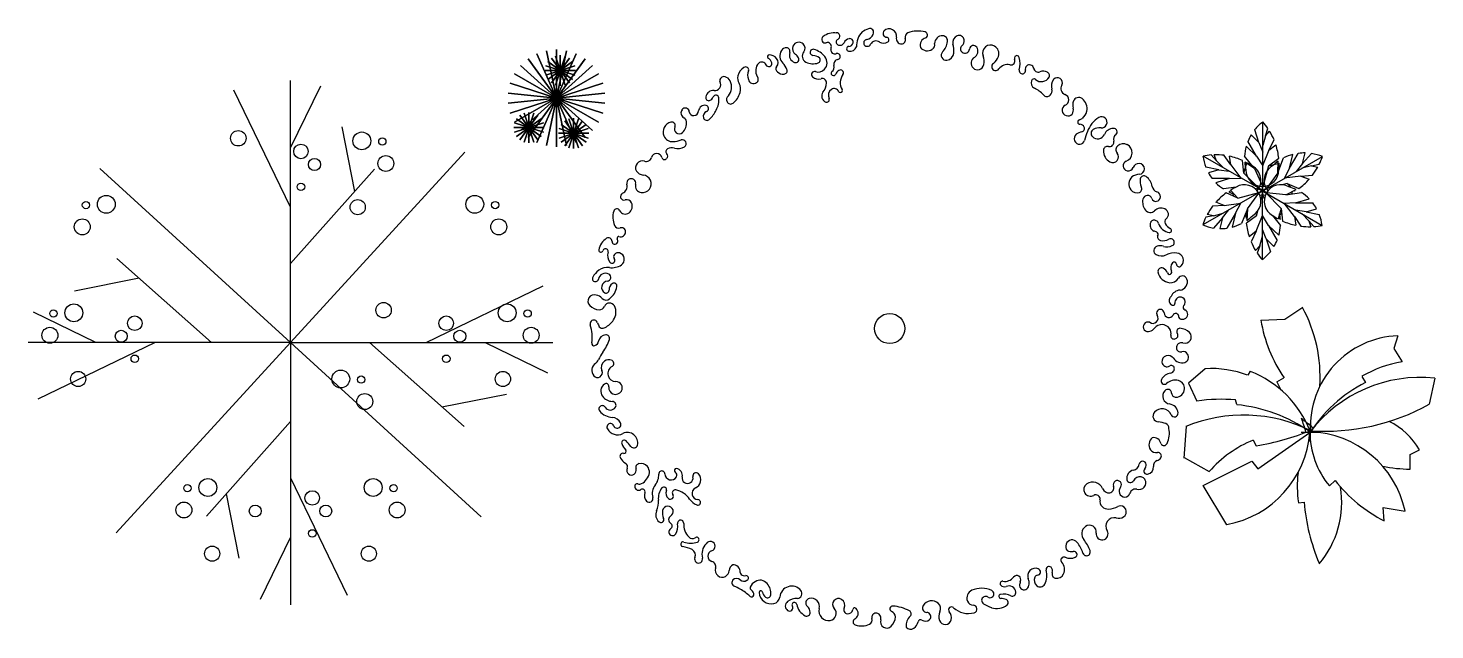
# Model space of a CAD drawing. Extents: x 142.1 to 153.3, y 87.6 to 92.4.
import ezdxf

# ---------------------------------------------------------------- set-up
doc = ezdxf.new("R2010")
doc.units = 0
doc.header["$LTSCALE"] = 0.5
doc.header["$MEASUREMENT"] = 0
doc.layers.get('0').update_dxf_attribs({"linetype": 'CONTINUOUS'})

# ---------------------------------------------------------------- blocks, each defined once
blk = doc.blocks.new('TREE-P9')
blk.add_circle((0, 0), 6)
for centre, radius, start, end in [((-22.11, 110.61), 7.2, 81.5223, 128.3732), ((-21.24, 116.45), 1.38, 295.9259, 92.8577), ((-5.75, 112.88), 7.44, 134.6485, 184.9252), ((-4.17, 107.92), 12.3, 110.6918, 123.5729), ((-7.96, 117.96), 1.57, 329.3358, 110.6918), ((-1.12, 117.61), 1.56, 137.4244, 269.7207), ((-0.29, 116.38), 3.02, 353.2393, 130.8072), ((7.95, 116.1), 1.86, 113.8321, 198.0171), ((11.26, 106.48), 12.03, 76.0426, 109.7328), ((13.77, 116.92), 1.29, 296.349, 72.4264), ((-36.06, 111.46), 2.68, 156.4606, 238.1269), ((-36.16, 111.5), 2.57, 47.5405, 156.4606), ((-36, 111.67), 2.34, 320.4105, 47.5405), ((-25.71, 115.17), 1.39, 128.3732, 288.1934), ((-24.79, 112.36), 1.57, 343.112, 108.1934), ((-20.11, 114.12), 1.21, 115.9259, 240.0938), ((-19.81, 114.63), 1.8, 240.0938, 335.1258), ((-15.56, 112.65), 2.89, 102.1516, 155.1258), ((-16.23, 111.43), 0.969, 94.8384, 263.0056), ((-15.94, 113.48), 3.04, 262.1419, 336.0205), ((-16.48, 114.34), 1.96, 274.8384, 343.9417), ((-15.89, 114.17), 1.34, 343.9417, 102.1516), ((-8.99, 113.79), 1.39, 96.7004, 214.8802), ((-8.94, 113.95), 1.52, 218.612, 331.9451), ((-9.84, 118.66), 3.57, 281.1558, 334.9951), ((-5.38, 112.05), 2.51, 56.5814, 151.9451), ((-2.41, 116.56), 2.9, 236.5814, 305.187), ((-1.33, 115.04), 1.03, 305.187, 78.4367), ((4.61, 115.4), 2, 161.6511, 273.9097), ((4.64, 115.02), 1.63, 273.9097, 18.0171), ((15.12, 112.82), 3.05, 104.7159, 195.9747), ((15.89, 113.02), 2.08, 301.1249, 16.6706), ((20.93, 113.57), 3.05, 87.5069, 179.0926), ((20.97, 114.55), 2.07, 353.4022, 87.5069), ((16.18, 115.1), 6.89, 315.0875, 353.4022), ((27.88, 114.03), 2.79, 111.7923, 194.1631), ((14.5, 110.65), 11.01, 355.317, 14.1631), ((27.61, 114.71), 2.06, 8.4555, 111.7923), ((29.81, 111.39), 1.65, 130.0525, 232.5996), ((27.08, 114.63), 2.59, 310.0525, 8.4555), ((33.34, 111.2), 1.56, 33.2682, 174.1293), ((32.27, 110.5), 2.84, 300.0617, 33.2682), ((40.13, 109.75), 3.18, 59.5934, 200.572), ((39.98, 109.49), 3.48, 342.0317, 59.5934), ((-47.97, 108.28), 0.72, 91.1861, 241.3684), ((-49.62, 105.26), 2.73, 12.1878, 61.3684), ((-47.91, 105.34), 3.66, 38.1983, 91.1861), ((-47.12, 105.96), 2.66, 321.6743, 38.1983), ((-39.55, 108.62), 4.19, 148.9538, 224.3981), ((-41.23, 109.64), 2.23, 85.4432, 148.9538), ((-41.17, 110.4), 1.47, 340.7521, 85.4432), ((-36.92, 108.91), 3.03, 160.7521, 252.2368), ((-37.45, 107.28), 1.32, 252.2368, 28.1095), ((-39.26, 106.32), 3.37, 28.1095, 58.1269), ((-32.17, 108.5), 2.64, 140.4105, 242.6341), ((-30.47, 110.02), 1.23, 73.5749, 266.0886), ((-30.9, 103.75), 5.06, 55.256, 86.0886), ((-32.6, 102.79), 8.77, 39.1406, 73.5749), ((-28.88, 107), 1.25, 289.5708, 46.1378), ((-28.78, 105.9), 3.84, 316.9401, 39.1406), ((-21.91, 110.91), 1.51, 167.3085, 291.1462), ((-26.99, 112.06), 3.7, 347.3085, 357.5924), ((-20.33, 105.26), 1.94, 100.8585, 195.1213), ((-20.92, 108.37), 1.22, 280.8585, 111.1462), ((14.98, 114.2), 3.56, 218.5145, 303.8013), ((22.48, 108.83), 1.99, 135.0875, 279.0885), ((22.29, 110.01), 3.2, 279.0885, 355.317), ((29.94, 111.55), 1.86, 232.5996, 354.1293), ((35.04, 105.72), 2.68, 120.0617, 225.5099), ((31.09, 106.35), 6.47, 349.1983, 20.572), ((37.99, 110.13), 5.57, 305.972, 342.0317), ((48.2, 106.65), 1.66, 256.4126, 24.4148), ((50.61, 107.75), 0.982, 14.0007, 204.4148), ((41.67, 105.52), 10.2, 345.9993, 14.0007), ((-55.21, 99.51), 5.35, 122.1669, 167.1707), ((-57.39, 102.98), 1.25, 348.5103, 122.1669), ((-52.66, 100.92), 3.94, 152.7621, 205.2594), ((-49.92, 102.39), 3.44, 166.9993, 215.3999), ((-50.05, 103.28), 3.22, 131.0216, 182.0877), ((-50.95, 104.31), 1.86, 24.2792, 131.0216), ((-48.15, 105.58), 1.22, 204.2792, 12.1878), ((-43.98, 103.47), 1.35, 141.6743, 237.9928), ((-42.35, 104.52), 3.2, 223.1028, 275.8924), ((-48.15, 100.21), 7.84, 22.5441, 44.3981), ((-42.16, 102.69), 1.36, 275.8924, 22.5441), ((-30.53, 111.66), 6.19, 242.6341, 289.5708), ((-29.97, 101.22), 1.18, 71.8791, 229.9724), ((-28.52, 105.65), 3.48, 251.8791, 316.9401), ((-22.39, 101.67), 0.928, 133.4292, 333.5251), ((-24.39, 104.16), 2.27, 306.8785, 15.1213), ((-17.64, 99.3), 4.38, 126.8183, 153.5251), ((-19.57, 101.87), 1.17, 323.5303, 126.8183), ((-14.22, 97.92), 5.48, 143.5303, 209.8574), ((34.94, 105.62), 2.55, 225.5099, 349.1983), ((42.19, 104.35), 1.58, 125.972, 324.1827), ((46.84, 100.99), 4.16, 76.4126, 144.1827), ((52.78, 102.75), 1.25, 165.9993, 6.8692), ((55.64, 103.38), 1.69, 9.8998, 196.6706), ((59.08, 103.98), 1.8, 189.8998, 290.2426), ((61.02, 98.74), 3.79, 61.5479, 110.2426), ((62.13, 100.78), 1.46, 322.5118, 61.5479), ((-69.65, 97.15), 2.37, 263.2331, 30.464), ((-66, 98.71), 1.66, 75.0166, 192.4961), ((-66.4, 97.2), 3.22, 26.8621, 75.0166), ((-68.45, 96.18), 5.51, 320.4538, 26.6363), ((-56.52, 99.68), 4.03, 165.4348, 210.2768), ((-64.03, 95.29), 4.67, 343.7459, 30.2768), ((-54.24, 99.57), 2.01, 189.5275, 307.6028), ((-53.91, 99.31), 1.6, 303.7149, 42.3149), ((-28.25, 103.27), 3.86, 229.9724, 284.6866), ((-26.85, 97.94), 1.66, 356.3135, 104.6866), ((-32.12, 98.28), 6.94, 323.0101, 356.3135), ((-21.48, 92.87), 2.95, 125.7063, 205.1176), ((-22.09, 93.72), 1.9, 23.8069, 125.7063), ((58.68, 97.94), 2.4, 160.5093, 242.9205), ((57.39, 98.4), 1.04, 49.7055, 160.5093), ((51.8, 84.49), 12.71, 42.4945, 62.9205), ((60.36, 101.9), 3.55, 229.7055, 329.8389), ((62.34, 94.65), 2.3, 312.6889, 17.2247), ((68.51, 96.59), 4.17, 141.2899, 197.6651), ((66.79, 97.97), 1.97, 330.5614, 141.2899), ((70.88, 95.66), 2.73, 150.5614, 245.3328), ((-72, 92), 1.23, 164.9626, 283.2757), ((-70.28, 91.87), 2.95, 83.2331, 171.161), ((-73, 93.49), 2.97, 295.4314, 336.28), ((-69.2, 91.82), 1.17, 5.0129, 156.28), ((-76.63, 91.17), 8.63, 331.3145, 5.0129), ((-63.11, 91.17), 1.87, 126.9407, 207.5985), ((-63.36, 91.04), 1.59, 207.5985, 308.4992), ((-67.56, 96.32), 8.34, 308.4992, 343.7459), ((-24.56, 92.58), 2.53, 143.0101, 249.2414), ((-25.09, 91.18), 1.03, 249.2414, 25.1176), ((-19.64, 94.81), 0.776, 203.8069, 29.8574), ((62.59, 94.38), 1.93, 222.4945, 312.6889), ((69.13, 91.08), 2.19, 287.2673, 73.9738), ((77.1, 89.07), 4.26, 158.2316, 196.6072), ((75.23, 89.81), 2.24, 52.9794, 158.2316), ((73.58, 87.63), 4.98, 347.4784, 52.9794), ((-80.95, 85.89), 2.17, 143.3182, 242.7268), ((-81.4, 86.22), 1.62, 5.699, 143.3182), ((-78.08, 86.55), 1.72, 185.699, 275.0028), ((-78.11, 86.88), 2.05, 275.0028, 355.5032), ((-73.67, 86.53), 2.41, 76.0515, 175.5032), ((-72.19, 84.6), 2.06, 111.2081, 199.8184), ((-73.38, 87.67), 1.23, 291.2081, 76.0515), ((-82.17, 93.86), 14.79, 314.7997, 332.4671), ((70.99, 87.01), 2.32, 121.3232, 315.6007), ((69.86, 87.04), 3.24, 329.2727, 13.2757), ((73.42, 87.67), 5.15, 309.3454, 347.4784), ((87.27, 76.75), 8.36, 118.5052, 144.31), ((84.33, 82.16), 2.21, 264.3118, 118.5052), ((-86.22, 78.3), 4.02, 102.4895, 203.0624), ((-86.78, 80.85), 1.41, 333.2125, 102.4895), ((-83.89, 79.39), 1.83, 153.2125, 229.6107), ((-85.99, 81.8), 5.13, 313.3378, 7.7526), ((-82.84, 82.23), 1.96, 7.7526, 62.7268), ((-72.77, 84.39), 1.45, 199.8184, 314.7997), ((77.69, 72.92), 5.61, 102.3347, 127.3242), ((75.75, 82.28), 0.926, 103.5051, 267.6809), ((74.72, 86.58), 3.49, 283.5051, 304.1263), ((75.64, 79.4), 1.96, 26.7893, 87.6809), ((76.21, 79.69), 1.32, 282.3347, 26.7893), ((94.67, 71.44), 17.47, 144.31, 168.3285), ((81.94, 77.73), 1.79, 121.0769, 224.328), ((83.62, 74.95), 5.04, 84.3118, 121.0769), ((89.22, 75.66), 4.09, 92.2436, 155.8557), ((89.12, 78.33), 1.42, 309.1516, 92.2436), ((-86.45, 78.2), 3.76, 203.0624, 273.9603), ((-86.97, 85.71), 11.29, 273.9603, 290.2495), ((-83.81, 79.49), 1.95, 229.6107, 313.3378), ((-82.54, 73.7), 1.51, 302.8411, 110.2495), ((75.63, 75.62), 2.22, 127.3242, 273.7827), ((75.65, 75.37), 1.96, 273.7827, 348.3285), ((82.78, 78.54), 2.96, 224.328, 335.8557), ((87.43, 74.26), 1.8, 257.2184, 14.2614), ((91.57, 75.31), 2.47, 129.1516, 194.2614), ((92.11, 71.25), 2.05, 130.0191, 220.5814), ((92.99, 70.2), 3.42, 63.0353, 130.0191), ((92.9, 70.03), 3.62, 290.7669, 63.0353), ((-97, 68.76), 2.21, 252.9192, 343.9738), ((-92.78, 67.49), 2.2, 16.3032, 162.5956), ((-89.67, 68.29), 1.02, 190.3045, 331.3145), ((-87.83, 70.47), 1.28, 121.5194, 225.8111), ((-89.55, 68.7), 1.19, 311.3073, 45.8111), ((-86.76, 68.72), 3.34, 72.3612, 121.5194), ((-84.3, 76.43), 4.76, 252.3612, 302.8411), ((86.68, 70.93), 1.61, 77.2184, 177.5779), ((90.07, 70.79), 5.01, 177.5779, 241.6004), ((88.79, 68.42), 2.32, 241.6004, 40.5814), ((-98.46, 64.03), 2.74, 72.9192, 208.701), ((-97.8, 64.84), 3.73, 214.7703, 264.074), ((94.89, 64.79), 1.99, 110.7669, 259.9492), ((94.91, 64.91), 2.11, 259.9492, 338.0655), ((99.25, 63.16), 2.57, 88.7272, 158.0655), ((99.26, 63.59), 2.15, 272.8625, 88.7272), ((-107.63, 56.69), 3.08, 294.1412, 14.3553), ((-102.92, 57.89), 1.78, 345.8973, 194.3553), ((-98.59, 56.81), 2.68, 165.8973, 262.2645), ((-98.47, 57.63), 3.51, 262.2645, 85.2181), ((99.05, 57.64), 3.83, 133.8518, 217.6957), ((99.65, 55.87), 5.58, 92.8625, 125.6874), ((98.7, 55.71), 1.66, 295.5648, 27.8364), ((104.22, 58.63), 4.59, 166.4942, 207.8364), ((101.19, 59.35), 1.47, 53.3509, 166.4942), ((98.27, 55.43), 6.37, 10.7465, 53.3509), ((107.13, 56.94), 2.62, 187.0709, 253.9018), ((-105.79, 52.58), 1.43, 114.1412, 287.4578), ((-104.72, 49.2), 2.12, 24.3365, 107.4578), ((98.5, 57.21), 3.13, 217.6957, 286.9946), ((105.85, 50.44), 5.19, 167.9381, 218.5667), ((102.61, 51.13), 1.88, 19.0697, 167.9381), ((105.92, 52.27), 1.62, 199.0697, 280.8984), ((105.87, 52.57), 1.92, 280.8984, 73.9018), ((-102.26, 44.34), 7.99, 162.4264, 203.8321), ((-108.65, 46.37), 1.29, 26.349, 162.4264), ((-105.28, 48.03), 2.46, 206.349, 308.5145), ((-105.81, 48.71), 3.32, 308.4086, 24.3365), ((103.75, 48.76), 2.51, 218.5667, 313.383), ((108.04, 44.22), 3.75, 66.1179, 133.383), ((108.62, 45.52), 2.32, 307.8333, 66.1179), ((-107.87, 41.86), 1.86, 203.8321, 288.0171), ((-106.79, 38.55), 1.63, 3.9097, 108.0171), ((106.38, 41.25), 2.74, 155.4493, 243.3782), ((105.31, 41.45), 1.71, 61.3654, 146.5924), ((105.26, 41.35), 1.83, 17.0961, 61.3654), ((112.25, 43.74), 5.57, 199.5453, 259.9157), ((110.92, 42.56), 1.44, 127.8333, 210.8514), ((114.77, 44.86), 5.92, 210.8514, 238.5989), ((111.39, 39.06), 0.805, 261.4709, 68.5503), ((-108.83, 30.06), 7.06, 123.4446, 169.6854), ((-111.95, 34.78), 1.39, 358.1803, 123.4446), ((-109.44, 34.7), 1.12, 178.1803, 337.3076), ((-107.94, 36.03), 0.61, 76.1177, 208.4752), ((-109.98, 34.93), 1.71, 337.3076, 28.4752), ((-107.17, 38.52), 2, 251.6511, 3.9097), ((104.04, 33.9), 5.03, 63.3244, 77.2059), ((105.84, 37.48), 1.02, 321.3068, 63.3244), ((108.13, 36.54), 1.52, 168.6132, 258.4039), ((108.76, 39.61), 4.66, 258.4039, 300.1828), ((111.83, 34.33), 1.46, 295.8793, 120.1828), ((-114.99, 31.18), 0.8, 169.6854, 346.1261), ((-113.16, 30.72), 1.09, 341.6064, 166.1261), ((-108.16, 29.06), 4.18, 161.6064, 217.9592), ((-108.57, 28.63), 1.35, 139.132, 215.7781), ((-108.11, 28.23), 1.96, 74.265, 139.132), ((-108.3, 27.56), 2.65, 303.5244, 74.265), ((106.92, 31.03), 1.79, 107.1562, 240.3697), ((108.13, 33.16), 4.24, 240.3697, 296.5524), ((107.67, 28.6), 4.34, 72.8438, 107.1562), ((110.37, 37.34), 4.81, 252.8438, 295.8793), ((113.29, 22.84), 7.3, 81.9075, 116.5524), ((113.89, 27.06), 3.04, 315.2008, 81.9075), ((-110.87, 16.48), 8.37, 126.5197, 151.6136), ((-112.42, 18.58), 5.76, 81.8353, 126.5197), ((-110.63, 31.08), 6.86, 261.8353, 303.5244), ((-110.57, 27.18), 1.12, 217.9592, 35.7781), ((108.21, 22.72), 1.43, 64.3359, 190.6875), ((111.87, 23.41), 5.16, 190.6875, 265.3378), ((107.34, 20.9), 3.45, 20.9314, 64.3359), ((111.38, 22.44), 0.877, 200.9314, 25.9262), ((114.98, 24.19), 3.13, 139.998, 205.9262), ((113.26, 25.64), 0.877, 1.8149, 139.998), ((115.25, 25.7), 1.12, 181.8149, 315.2008), ((-117.18, 19.89), 1.2, 151.6136, 348.7903), ((-113.16, 19.1), 2.9, 62.6891, 168.7903), ((-112.28, 16.41), 2.45, 93.4103, 242.9416), ((-112.51, 20.34), 1.49, 273.4103, 62.6891), ((-108.95, 15.47), 2.81, 119.6743, 183.4692), ((-109.77, 16.91), 1.16, 350.0103, 119.6743), ((111.75, 21.94), 3.69, 265.3378, 328.8935), ((116.53, 19.06), 1.89, 20.2827, 148.8935), ((115.23, 18.58), 3.28, 275.8465, 20.2827), ((-117.63, 10.94), 2.53, 71.6511, 224.3111), ((-117.86, 8.82), 4.64, 43.677, 77.1497), ((-112.91, 13.55), 2.21, 223.677, 308.6001), ((-112.88, 15.24), 1.13, 242.9416, 3.4692), ((-116.55, 18.11), 8.05, 308.6001, 350.0103), ((113.02, 11.04), 1.77, 165.6594, 262.6529), ((114.74, 10.6), 3.55, 141.3068, 165.6594), ((116.03, 10.83), 4.51, 95.8465, 153.9005), ((115.66, 10.36), 2.12, 135.5392, 189.3801), ((115.71, 10.38), 2.15, 78.2468, 136.8292), ((115.78, 10.7), 1.81, 3.0372, 78.2468), ((-115.46, 13.05), 5.55, 224.3111, 268.1481), ((-115.57, 9.7), 2.19, 268.1481, 336.7096), ((-111.54, 7.96), 2.2, 28.2124, 156.7096), ((-114.29, 6.49), 5.32, 324.8025, 28.2124), ((107.75, 6.11), 1.5, 3.4384, 213.3599), ((111.15, 6.31), 1.91, 183.4384, 330.8103), ((112.88, 9.95), 0.681, 262.6529, 5.0472), ((113.88, 4.79), 1.22, 21.5973, 150.8103), ((117.83, 8.42), 1.07, 139.4723, 254.7565), ((115.2, 10.67), 2.4, 319.4723, 3.0372), ((116.74, 5.66), 1.91, 290.4454, 65.1018), ((-117.79, 1.88), 1.5, 13.0003, 198.5301), ((-133.3, -3.32), 14.87, 350.6642, 18.5301), ((-114.48, 2.65), 1.89, 193.0003, 218.2314), ((-114.29, 1.81), 1.72, 191.1558, 305.9828), ((-118.22, 9.26), 10.13, 299.1828, 324.8025), ((102.82, 0.68), 1.91, 69.5335, 293.6777), ((104.76, 4.14), 2.09, 232.6039, 33.3599), ((102.64, 2.39), 3.58, 285.3591, 321.5698), ((108.34, -2.14), 3.7, 34.5639, 141.5698), ((115.51, -1.18), 1.26, 88.1547, 216.0713), ((116.15, 4.92), 1.17, 164.5823, 254.4934), ((115.37, -5.47), 5.55, 44.3111, 88.1481), ((116.52, 6.26), 2.56, 254.4934, 290.4454), ((-118, -4.82), 2.09, 286.8734, 353.3749), ((-113.09, -5.39), 2.85, 89.1032, 173.3749), ((-127.24, 0.51), 16.36, 322.4425, 342.8434), ((-112.93, -3.91), 1.38, 342.8434, 94.9252), ((108.58, -1.97), 3.41, 347.4416, 34.5639), ((113.09, -2.97), 1.21, 167.4416, 289.494), ((113.38, -2.74), 1.38, 274.7113, 36.0713), ((117.54, -3.36), 2.53, 251.6511, 44.3111), ((-117.68, -5.89), 0.968, 170.6642, 286.8734), ((-100.48, -19.22), 16.89, 144.7261, 156.0579), ((110.84, -13.19), 2.48, 33.2789, 184.2082), ((116.11, -7.65), 2, 71.6511, 183.9097), ((115.74, -7.68), 1.63, 183.9097, 288.0171), ((116.82, -11), 1.86, 23.8321, 108.0171), ((116.87, -11.51), 2.08, 286.2295, 37.5976), ((-115.25, -16.66), 3.37, 125.1102, 219.2778), ((-116.35, -17.57), 1.94, 219.2778, 23.7532), ((-119.33, -10.85), 3.74, 305.1102, 336.0579), ((-111.71, -15.52), 3.13, 127.299, 203.7532), ((-111.8, -15.41), 2.99, 68.4555, 127.299), ((-109.02, -17.93), 3.21, 118.4238, 270.6661), ((-111.2, -13.9), 1.37, 298.4238, 68.4555), ((110.39, -13.22), 2.02, 184.2082, 303.3204), ((112.14, -15.89), 1.17, 11.8491, 123.3204), ((111.53, -16.02), 1.8, 278.5928, 11.8491), ((116.31, -9.6), 4.07, 213.2789, 286.2295), ((-111.59, -24.93), 3.44, 125.9997, 216.4417), ((-112.94, -23.06), 1.13, 352.1109, 125.9997), ((-108.96, -23.62), 2.48, 329.2033, 90.6661), ((109.34, -20.9), 1.28, 150.9068, 309.6582), ((112.53, -22.67), 4.93, 98.5928, 150.9068), ((113.7, -26.15), 5.55, 77.2305, 129.6582), ((114.22, -23.83), 3.16, 356.3869, 77.2305), ((-110.23, -23.93), 5.12, 216.4417, 268.0679), ((-109.21, -23.58), 2.64, 172.1109, 248.3264), ((-109.17, -23.5), 2.73, 248.3264, 329.2033), ((111.9, -26.88), 3.21, 138.6641, 261.5107), ((110.67, -25.8), 1.57, 1.2471, 138.6641), ((113.89, -25.73), 1.65, 181.2471, 272.3513), ((113.81, -23.8), 3.58, 272.3513, 356.3869), ((-114.43, -32.04), 1.33, 32.3041, 218.693), ((-110.16, -28.61), 6.8, 218.693, 267.9424), ((-111.24, -30.02), 2.45, 212.3041, 325.8224), ((-110.45, -30.55), 1.5, 325.8224, 88.0679), ((107.12, -34.9), 2.33, 137.9476, 265.8839), ((108.37, -36.03), 4.02, 24.8028, 137.9476), ((110.84, -33.97), 3.95, 5.1552, 81.5107), ((-111.2, -39.27), 1.41, 20.8419, 210.0774), ((-110.54, -39.15), 3.74, 24.0591, 87.9424), ((-108.49, -38.23), 1.49, 200.8419, 24.0591), ((106.22, -47.45), 10.25, 68.7565, 85.8839), ((109.25, -39.65), 1.88, 355.1527, 68.7565), ((113.33, -33.74), 1.45, 204.8028, 5.1552), ((-108.32, -37.6), 4.73, 210.0774, 296.1686), ((-105.69, -45.54), 1.04, 45.3625, 198.6989), ((-104.42, -45.53), 4.11, 346.8232, 116.1686), ((-118.03, -58.03), 18.59, 36.6, 45.3625), ((106.74, -46.3), 3.56, 128.5145, 213.8013), ((105.12, -46.37), 2.92, 8.6709, 101.9521), ((102.43, -41.76), 8.91, 333.4443, 12.647), ((-106.16, -50.95), 1.25, 78.5103, 212.1669), ((-100.32, -43.72), 6.71, 198.6989, 224.4425), ((-105.68, -48.97), 0.792, 252.7065, 44.4425), ((-101.88, -46.03), 1.52, 216.6, 343.2378), ((106.17, -46.46), 3.01, 217.2338, 279.1326), ((106.86, -50.72), 1.31, 324.847, 99.1326), ((109.17, -45.36), 1.29, 206.349, 342.4264), ((-102.43, -48.73), 5.6, 211.1498, 240.4646), ((-106, -55.01), 1.63, 334.9689, 60.4646), ((-102.8, -56.5), 1.89, 154.9689, 18.3035), ((-99.48, -55.4), 1.61, 104.1787, 198.3035), ((-98.96, -56.84), 3.13, 37.6957, 106.9946), ((-99.51, -57.26), 3.83, 313.8518, 37.6957), ((-85, -56.57), 0.746, 84.7007, 237.5543), ((-85.18, -58.48), 2.66, 346.5624, 84.7007), ((96.54, -53.68), 2.81, 279.9175, 351.9645), ((100.7, -54.27), 1.38, 5.5378, 171.9645), ((102.45, -56.78), 1.26, 138.8989, 280.2191), ((99.68, -54.37), 2.41, 318.8989, 5.5378), ((102.16, -55.21), 2.86, 280.2191, 5.8333), ((107.17, -54.68), 2.18, 109.9789, 189.1716), ((105.34, -49.66), 3.16, 289.9789, 324.847), ((-100.93, -57.42), 4.84, 296.6453, 327.3897), ((-98.14, -58.43), 6.18, 320.3938, 3.5807), ((-90.74, -57.97), 1.23, 1.3279, 183.5807), ((-87.06, -57.88), 2.45, 181.3279, 330.182), ((-86.16, -58.39), 1.42, 330.182, 57.5543), ((-80.48, -59.6), 2.17, 166.5624, 13.4376), ((-77.11, -58.8), 1.3, 41.6116, 193.4376), ((-78.8, -60.3), 3.56, 294.7106, 41.6116), ((80.83, -65.4), 4.24, 22.248, 124.7202), ((90.61, -62.23), 1.65, 321.7088, 202.113), ((97.58, -59.61), 3.21, 99.9175, 191.4501), ((95.8, -59.98), 1.39, 191.4501, 329.8198), ((100.18, -62.52), 3.68, 120.4483, 149.8198), ((99.57, -61.48), 2.47, 33.4407, 120.4483), ((99.22, -61.44), 2.74, 252.9192, 28.701), ((-100.54, -62.85), 0.978, 75.3089, 206.0356), ((-99.96, -62.97), 1.49, 191.947, 306.0755), ((-99.74, -59.79), 2.18, 255.3089, 296.6453), ((-98.47, -65.02), 1.05, 340.6602, 126.0755), ((-94.3, -66.48), 3.37, 160.6602, 222.592), ((-89.32, -65.73), 5.26, 140.3938, 197.6198), ((-85.56, -67.65), 6.57, 141.2007, 186.4738), ((-89.87, -64.18), 1.04, 336.866, 141.2007), ((-86.46, -65.64), 2.68, 156.866, 232.1997), ((-87.34, -66.78), 1.23, 232.1997, 35.4686), ((-85.4, -65.4), 1.15, 78.2006, 215.4686), ((-86.97, -72.92), 8.84, 34.1323, 78.2006), ((-76.29, -65.74), 2.43, 114.7106, 268.1292), ((79.95, -64.12), 2.69, 124.7202, 298.9455), ((82.06, -67.94), 1.67, 350.366, 118.9455), ((87.21, -62.79), 2.65, 202.248, 279.7852), ((87.34, -63.56), 1.87, 279.7852, 22.113), ((93.95, -64.86), 2.6, 141.7088, 196.549), ((93.55, -64.95), 2.19, 197.2673, 343.9738), ((97.77, -66.17), 2.21, 72.9192, 163.9738), ((-95.71, -67.78), 1.45, 222.592, 18.6145), ((-89.41, -74.21), 3.73, 154.6037, 229.2932), ((-99.83, -69.26), 7.79, 334.6037, 6.4738), ((-85.44, -73.52), 5.09, 168.0465, 205.1582), ((-88.33, -72.91), 2.14, 301.0825, 168.0465), ((-74.29, -64.33), 6.48, 214.1323, 246.816), ((-76.41, -69.27), 1.1, 246.816, 88.1292), ((86.84, -68.75), 3.17, 170.366, 275.4275), ((86.05, -60.49), 11.47, 275.4275, 294.7961), ((91.85, -73.03), 2.35, 300.1198, 114.7961), ((-91.08, -76.17), 1.14, 223.5837, 25.1582), ((-86.37, -76.15), 1.64, 121.0825, 238.9175), ((-87.89, -78.67), 1.29, 301.0825, 58.9175), ((-89.7, -78.94), 5.35, 327.0417, 11.9744), ((-83.25, -77.57), 1.24, 357.38, 191.9744), ((-74.59, -77.97), 7.42, 177.38, 223.2679), ((79.52, -81.09), 2.74, 351.411, 126.2189), ((89.38, -78.74), 3.37, 76.0584, 212.7162), ((91.11, -71.76), 3.81, 256.0584, 300.1198), ((-86.45, -81.04), 1.48, 121.0825, 327.0417), ((-78.58, -81.72), 1.95, 223.2679, 304.6444), ((-76.9, -84.14), 0.987, 289.657, 124.6444), ((80.05, -81.82), 3.64, 126.2189, 219.1718), ((84.55, -81.85), 2.36, 171.411, 278.5802), ((84.55, -81.84), 2.37, 278.5802, 32.7162), ((-82.25, -85.95), 0.937, 70.343, 261.9165), ((-83.99, -98.18), 11.42, 62.1804, 81.9165), ((-79.25, -77.56), 7.97, 250.343, 289.657), ((-79.81, -90.26), 2.47, 336.8712, 62.1804), ((-68.86, -89.86), 5.91, 135.9125, 195.4059), ((-71.46, -86.73), 1.92, 287.2673, 149.2727), ((-70.24, -90.65), 2.19, 107.2673, 253.9738), ((72.61, -86.78), 2.56, 38.2535, 220.219), ((72.31, -85.65), 3.24, 239.2727, 283.2757), ((73.33, -90), 1.23, 292.749, 103.2757), ((64.06, -93.65), 13.53, 17.9714, 38.7146), ((78.36, -89.02), 1.5, 197.9714, 21.1506), ((64.75, -94.28), 16.1, 21.1506, 39.1718), ((-76.09, -91.85), 1.58, 156.8712, 15.4059), ((-71.45, -94.88), 2.21, 342.9192, 73.9738), ((-60.8, -96.74), 3.13, 123.1282, 174.7963), ((-62.39, -97.02), 2.91, 357.4019, 94.1478), ((63.42, -95.98), 1.19, 48.2989, 195.4257), ((62.92, -96.54), 1.94, 338.8961, 48.2989), ((69.39, -92.29), 1.26, 66.5894, 223.0146), ((65.39, -96.02), 4.21, 335.1537, 43.0146), ((71.86, -86.58), 4.96, 246.5894, 293.0852), ((-66.72, -96.33), 2.74, 162.9192, 298.701), ((-66.8, -96.2), 2.89, 298.701, 354.7963), ((-61.34, -101.25), 1.51, 135.3641, 246.9991), ((-60.94, -101.65), 2.08, 46.319, 135.3641), ((-58.07, -98.65), 2.07, 226.319, 306.4181), ((-58.18, -97.16), 1.3, 179.7587, 265.3382), ((-57.76, -91.95), 6.52, 265.3382, 274.5344), ((-57.17, -99.41), 0.962, 290.1081, 94.5344), ((-51.59, -103.84), 3.56, 38.5145, 123.8013), ((44.91, -101.62), 0.949, 80.01, 219.8304), ((45.84, -96.39), 4.36, 260.01, 323.1058), ((50.58, -99.95), 1.57, 329.3174, 143.1058), ((50.52, -100.84), 1.5, 333.7291, 8.9738), ((58.04, -98.63), 3.1, 69.1454, 201.5936), ((50.13, -101.63), 5.39, 3.7312, 24.2181), ((60.43, -100.23), 2.93, 155.9362, 229.5785), ((58.89, -99.54), 1.24, 94.9115, 155.9362), ((58.67, -96.98), 1.33, 274.9115, 69.1454), ((54.91, -98.33), 7.63, 332.8518, 15.4257), ((66.24, -97.83), 1.62, 158.8961, 256.0007), ((66.56, -96.56), 2.93, 256.0007, 335.1537), ((-70.72, -123.34), 22.48, 60.0988, 66.9991), ((-70.63, -123.18), 22.3, 47.651, 60.0988), ((-55.02, -106.06), 0.868, 227.651, 352.4641), ((-54.51, -103.35), 1.06, 160.7241, 238.3759), ((-52.09, -104.2), 3.63, 114.0256, 160.7241), ((-56.09, -105.92), 1.95, 352.4641, 58.3759), ((-51.32, -105.16), 0.715, 10.7657, 185.4093), ((-47.12, -104.77), 4.93, 185.4093, 282.2408), ((-47.45, -104.43), 3.22, 190.7657, 232.2554), ((-48.63, -105.95), 1.3, 232.2554, 353.0987), ((-52.87, -105.43), 5.57, 353.0987, 43.0861), ((-39.02, -107.4), 4.76, 39.6548, 174.8553), ((-36.83, -105.59), 1.92, 271.9666, 39.6548), ((34.05, -107.37), 3.35, 113.3861, 201.4093), ((36.59, -113.25), 9.75, 65.6401, 113.3861), ((39.99, -105.75), 1.51, 235.0534, 65.6401), ((44.26, -106.71), 0.814, 100.7475, 264.5493), ((45.34, -112.4), 6.61, 64.3235, 100.7475), ((45.63, -101.02), 1.88, 219.8304, 292.26), ((47.42, -105.38), 2.83, 8.2313, 112.26), ((48.82, -105.18), 1.41, 244.3235, 8.2313), ((53.5, -102.31), 1.82, 153.7291, 0.2638), ((53.09, -101.45), 2.43, 336.6449, 4.1467), ((59.86, -100.91), 2.05, 229.5785, 333.7477), ((-46.7, -106.71), 2.94, 282.2408, 354.8553), ((-39.42, -110.56), 2.15, 124.4383, 235.5617), ((-36.51, -114.79), 7.29, 91.9666, 124.4383), ((-39.9, -111.26), 1.31, 235.5617, 30.649), ((-37.94, -110.1), 0.969, 10.4614, 210.649), ((-30.68, -108.76), 6.42, 190.4614, 241.7764), ((-31.64, -109.31), 1.79, 103.9668, 228.8731), ((-35.12, -113.3), 3.5, 3.6918, 48.8731), ((-31.27, -110.8), 3.32, 346.0357, 103.9668), ((-24.34, -112.52), 3.83, 166.0357, 280.2111), ((-24.16, -113.49), 2.85, 280.2111, 43.4024), ((-20.39, -109.92), 2.34, 59.1032, 223.4024), ((-20.57, -110.22), 2.69, 334.2068, 59.1032), ((-16.75, -112.07), 1.55, 154.2068, 262.4198), ((-16.68, -111.56), 2.07, 262.4198, 349.5225), ((-13.86, -112.08), 0.8, 7.4007, 169.5225), ((-15, -113.51), 2.46, 296.349, 38.5145), ((1.19, -111.7), 1.12, 85.6794, 246.8708), ((0, -127.36), 16.83, 62.2338, 85.6794), ((14.82, -111.33), 1.77, 145.3699, 267.4119), ((16.72, -112.51), 4, 49.4563, 146.8949), ((17.49, -111.6), 2.81, 332.7125, 49.4563), ((24.62, -112.07), 1.18, 47.1402, 219.3133), ((31.33, -104.85), 8.68, 227.1402, 285.2551), ((33.29, -107.67), 2.54, 201.4093, 268.8087), ((33.21, -111.74), 1.54, 285.2551, 88.8087), ((38.2, -108.31), 1.61, 55.0534, 237.6121), ((45.54, -96.73), 15.32, 237.6121, 250.9373), ((42.66, -105.08), 6.49, 250.9373, 308.7644), ((43.3, -116.79), 9.31, 70.917, 84.5493), ((45.94, -109.17), 1.24, 308.7644, 70.917), ((-33.04, -113.16), 1.42, 241.7764, 3.6918), ((-13.33, -116.87), 1.29, 116.349, 252.4264), ((-8.83, -116.09), 1.86, 293.8321, 18.0171), ((-5.51, -115.02), 1.63, 93.9097, 198.0171), ((-5.49, -115.39), 2, 341.6511, 93.9097), ((-1.19, -116.81), 2.53, 161.6511, 314.3111), ((-3.3, -114.65), 5.55, 314.3111, 358.1481), ((-0.23, -115.01), 2.48, 4.2009, 66.8708), ((11.8, -118.35), 5.28, 133.9566, 186.2165), ((7.24, -113.62), 1.3, 313.9566, 62.2338), ((7.3, -116.08), 4.05, 305.138, 349.23), ((12.26, -117.03), 0.999, 59.0979, 169.23), ((14.19, -113.8), 2.77, 239.0979, 307.8509), ((14.66, -114.8), 1.7, 315.968, 87.4119), ((23.8, -114.85), 4.29, 152.7125, 199.8149), ((22.07, -115.48), 2.45, 199.8149, 346.7317), ((20.82, -115.18), 3.73, 346.7317, 39.3133), ((-11.3, -110.48), 7.99, 252.4264, 293.8321), ((8.34, -117.56), 2.25, 217.5171, 305.138)]:
    blk.add_arc(centre, radius, start, end)
blk = doc.blocks.new('PLANTAS')
at = {"xscale": 2, "yscale": 2, "zscale": 2}
blk.add_blockref('TREE-P9', (756.9, 940.4), dxfattribs=at)
blk = doc.blocks.new('ARV')
for p, q in [((0, 0), (0, 2.089)), ((0, 1.551), (0.242, 2.047)), ((0, 1.079), (-0.451, 2.012)), ((0.512, 1.205), (0.411, 1.719)), ((0, 0), (1.388, 1.517)), ((0, 0), (-1.517, 1.388)), ((0, 0.63), (0.669, 1.382)), ((-0.63, 0), (-1.382, 0.669)), ((-1.205, 0.512), (-1.719, 0.411)), ((1.079, 0), (2.012, 0.451)), ((-1.551, 0), (-2.047, 0.242)), ((0, 0), (-2.089, 0)), ((-1.079, 0), (-2.012, -0.451)), ((0, 0), (-1.388, -1.517)), ((0, 0), (2.089, 0)), ((0, 0), (1.517, -1.388)), ((0, 0), (0, -2.089)), ((0.63, 0), (1.382, -0.669)), ((1.551, 0), (2.047, -0.242)), ((1.205, -0.512), (1.719, -0.411)), ((0, -0.63), (-0.669, -1.382)), ((0, -1.079), (0.451, -2.012)), ((-0.512, -1.205), (-0.411, -1.719)), ((0, -1.551), (-0.242, -2.047))]:
    blk.add_line(p, q)
for centre, radius in [((-0.416, 1.628), 0.0616), ((0.083, 1.523), 0.0578), ((0.568, 1.607), 0.071), ((0.731, 1.602), 0.0291), ((0.191, 1.419), 0.0477), ((0.759, 1.427), 0.0635), ((0.083, 1.241), 0.03), ((-1.629, 1.096), 0.0291), ((-1.467, 1.102), 0.071), ((0.535, 1.079), 0.0605), ((1.467, 1.102), 0.071), ((1.629, 1.096), 0.0291), ((-1.658, 0.922), 0.0635), ((1.658, 0.922), 0.0635), ((-1.888, 0.232), 0.0291), ((-1.725, 0.237), 0.071), ((0.741, 0.258), 0.0616), ((1.725, 0.237), 0.071), ((1.888, 0.232), 0.0291), ((-1.916, 0.058), 0.0635), ((-1.24, 0.154), 0.0578), ((1.24, 0.154), 0.0578), ((1.916, 0.058), 0.0635), ((-1.348, 0.05), 0.0477), ((1.348, 0.05), 0.0477), ((-1.24, -0.129), 0.03), ((1.24, -0.129), 0.03), ((0.4, -0.29), 0.071), ((-1.691, -0.29), 0.0605), ((0.563, -0.295), 0.0291), ((1.691, -0.29), 0.0605), ((0.591, -0.47), 0.0635), ((-0.658, -1.155), 0.071), ((0.658, -1.155), 0.071), ((-0.821, -1.16), 0.0291), ((0.173, -1.238), 0.0578), ((0.821, -1.16), 0.0291), ((-0.849, -1.334), 0.0635), ((-0.281, -1.342), 0.0477), ((0.281, -1.342), 0.0477), ((0.849, -1.334), 0.0635), ((0.173, -1.521), 0.03), ((-0.624, -1.682), 0.0605), ((0.624, -1.682), 0.0605)]:
    blk.add_circle(centre, radius)
blk = doc.blocks.new('FLOR')
for p, q in [((-0.041, 0.122), (0.102, 0.318)), ((-0.182, -0.12), (-0.257, -0.35)), ((0.099, -0.165), (0.174, -0.396))]:
    blk.add_line(p, q)
for points in [[(-0.157, -0.353), (0.157, 0.353)], [(-0.157, 0.353), (0.157, -0.353)], [(0.157, 0.353), (-0.157, -0.353)], [(0.157, -0.353), (-0.157, 0.353)], [(-0.08, -0.378), (0.08, 0.378)], [(-0.08, 0.378), (0.08, -0.378)], [(0.08, 0.378), (-0.08, -0.378)], [(0.08, -0.378), (-0.08, 0.378)], [(0, 0.387), (0, -0.387)], [(0, -0.387), (0, 0.387)], [(0.03, 0.099), (0.03, 0.341)], [(0.03, 0.341), (0.03, 0.099)], [(-0.287, -0.259), (0.287, 0.259)], [(-0.287, 0.259), (0.287, -0.259)], [(0.287, 0.259), (-0.287, -0.259)], [(0.287, -0.259), (-0.287, 0.259)], [(-0.227, -0.313), (0.227, 0.313)], [(-0.227, 0.313), (0.227, -0.313)], [(0.227, 0.313), (-0.227, -0.313)], [(0.227, -0.313), (-0.227, 0.313)], [(0.146, 0.182), (-0.085, 0.257)], [(0.146, 0.257), (-0.085, 0.182)], [(-0.085, 0.257), (0.146, 0.182)], [(-0.085, 0.182), (0.146, 0.257)], [(0.128, 0.149), (-0.068, 0.291)], [(0.128, 0.291), (-0.068, 0.149)], [(-0.068, 0.291), (0.128, 0.149)], [(-0.068, 0.149), (0.128, 0.291)], [(0.102, 0.122), (-0.041, 0.318)], [(0.102, 0.318), (-0.041, 0.122)], [(-0.041, 0.318), (0.102, 0.122)], [(0.068, 0.104), (-0.007, 0.335)], [(0.068, 0.335), (-0.007, 0.104)], [(-0.007, 0.335), (0.068, 0.104)], [(-0.007, 0.104), (0.068, 0.335)], [(-0.368, -0.119), (0.368, 0.119)], [(-0.368, 0.119), (0.368, -0.119)], [(0.368, 0.119), (-0.368, -0.119)], [(0.368, -0.119), (-0.368, 0.119)], [(-0.335, -0.193), (0.335, 0.193)], [(-0.335, 0.193), (0.335, -0.193)], [(0.335, 0.193), (-0.335, -0.193)], [(0.335, -0.193), (-0.335, 0.193)], [(0.152, 0.22), (-0.091, 0.22)], [(-0.091, 0.22), (0.152, 0.22)], [(-0.385, -0.04), (0.385, 0.04)], [(-0.385, 0.04), (0.385, -0.04)], [(0.385, 0.04), (-0.385, -0.04)], [(0.385, -0.04), (-0.385, 0.04)], [(-0.335, -0.272), (-0.104, -0.198)], [(-0.335, -0.198), (-0.104, -0.272)], [(-0.104, -0.198), (-0.335, -0.272)], [(-0.104, -0.272), (-0.335, -0.198)], [(-0.318, -0.306), (-0.122, -0.164)], [(-0.318, -0.164), (-0.122, -0.306)], [(-0.122, -0.164), (-0.318, -0.306)], [(-0.122, -0.306), (-0.318, -0.164)], [(-0.291, -0.333), (-0.149, -0.137)], [(-0.291, -0.137), (-0.149, -0.333)], [(-0.149, -0.137), (-0.291, -0.333)], [(-0.149, -0.333), (-0.291, -0.137)], [(-0.257, -0.35), (-0.182, -0.12)], [(-0.257, -0.12), (-0.182, -0.35)], [(-0.182, -0.35), (-0.257, -0.12)], [(-0.22, -0.114), (-0.22, -0.356)], [(-0.22, -0.356), (-0.22, -0.114)], [(0.235, -0.352), (0.038, -0.209)], [(0.235, -0.209), (0.038, -0.352)], [(0.038, -0.209), (0.235, -0.352)], [(0.038, -0.352), (0.235, -0.209)], [(0.208, -0.379), (0.065, -0.182)], [(0.208, -0.182), (0.065, -0.379)], [(0.065, -0.182), (0.208, -0.379)], [(0.065, -0.379), (0.208, -0.182)], [(0.174, -0.396), (0.099, -0.165)], [(0.174, -0.165), (0.099, -0.396)], [(0.099, -0.396), (0.174, -0.165)], [(0.136, -0.402), (0.136, -0.159)], [(0.136, -0.159), (0.136, -0.402)], [(-0.341, -0.235), (-0.099, -0.235)], [(-0.099, -0.235), (-0.341, -0.235)], [(0.258, -0.28), (0.015, -0.28)], [(0.015, -0.28), (0.258, -0.28)], [(0.252, -0.318), (0.021, -0.243)], [(0.252, -0.243), (0.021, -0.318)], [(0.021, -0.243), (0.252, -0.318)], [(0.021, -0.318), (0.252, -0.243)]]:
    blk.add_lwpolyline(points)
blk = doc.blocks.new('PALMEIRA')
at = {"linetype": 'CONTINUOUS'}
for p, q in [((-0.151, 0.844), (-0.009, 0.939)), ((-0.341, 0.836), (-0.151, 0.844)), ((0.749, 0.712), (0.718, 0.61)), ((0.718, 0.61), (0.783, 0.505)), ((-0.785, 0.449), (-0.919, 0.335)), ((-0.426, 0.429), (-0.447, 0.398)), ((-0.215, 0.345), (-0.158, 0.377)), ((0.461, 0.389), (0.492, 0.339)), ((1.043, 0.374), (0.998, 0.167)), ((-0.919, 0.335), (-0.851, 0.192)), ((-0.534, 0.164), (-0.544, 0.201)), ((0.051, -0.131), (0.052, 0.015)), ((-0.938, -0.01), (-0.956, -0.263)), ((-0.366, -0.347), (0.049, -0.058)), ((-0.403, -0.119), (-0.379, -0.164)), ((0.846, -0.233), (0.92, -0.196)), ((-0.952, -0.259), (-0.753, -0.37)), ((-0.802, -0.482), (-0.413, -0.287)), ((-0.413, -0.287), (-0.366, -0.347)), ((0.846, -0.351), (0.846, -0.233)), ((0.204, -0.484), (0.249, -0.441)), ((-0.613, -0.793), (-0.802, -0.482)), ((-0.043, -0.618), (0.002, -0.613)), ((0.64, -0.763), (0.632, -0.655)), ((0.632, -0.655), (0.806, -0.684))]:
    blk.add_line(p, q, dxfattribs=at)
blk.add_line((0.124, -0.059), (-0.022, -0.058))
for centre, radius, start, end in [((-1.056, 0.38), 1.186, 356.6843, 28.0658), ((0.781, 1.019), 1.137, 189.2485, 214.3622), ((0.776, -0.011), 0.724, 92.1535, 182.7881), ((-0.735, -0.357), 0.808, 69.1325, 93.5539), ((0.96, -0.489), 1.01, 100.1175, 119.5918), ((-0.735, -0.357), 0.844, 21.6361, 68.4991), ((1.4, 1.136), 1.798, 206.0908, 208.3974), ((0.971, -0.631), 1.082, 116.2614, 148.9407), ((0.925, -0.717), 1.097, 83.8163, 142.7752), ((-0.66, -1.077), 1.283, 84.8012, 98.5384), ((-0.66, -1.077), 1.246, 55.4846, 84.2054), ((0.165, 1.668), 1.717, 266.2143, 299.0468), ((-0.48, -1.131), 1.211, 63.7648, 112.2353), ((-0.786, -0.976), 1.283, 48.0541, 53.3354), ((-0.767, -0.253), 0.808, 14.2056, 22.254), ((0.428, -0.478), 0.567, 29.8369, 63.5354), ((-0.763, 0.008), 0.814, 280.6038, 355.3769), ((-0.711, 1.842), 2.034, 279.3918, 292.1847), ((0.257, -0.979), 0.951, 102.0442, 103.3765), ((-1.056, 0.38), 1.186, 338.2971, 339.1887), ((0.87, 0.919), 1.27, 229.7588, 229.9232), ((0.725, -0.054), 0.676, 179.7457, 219.5263), ((0.428, -0.478), 0.567, 130.4368, 131.5529), ((0.026, -0.851), 0.798, 12.0963, 88.1606), ((-0.037, -0.996), 0.951, 112.6626, 138.8387), ((0.87, 0.919), 1.27, 259.076, 268.9083), ((0.919, -0.486), 0.971, 173.6564, 187.8099), ((1.172, 0.282), 1.172, 218.0713, 243.0527), ((-0.456, -0.615), 0.758, 319.6911, 9.2413), ((1.608, -0.474), 1.612, 184.9789, 202.8063)]:
    blk.add_arc(centre, radius, start, end, dxfattribs=at)
blk = doc.blocks.new('VASO')
for p, q in [((-0.0152, 0.1758), (-0.0321, 0.2266)), ((0.0005, -0.0409), (0.0005, 0.2582)), ((0.0104, 0.2027), (0.0205, 0.2323)), ((-0.0248, 0.1221), (-0.0587, 0.1816)), ((-0.0152, 0.1758), (-0.0463, 0.2062)), ((-0.0152, 0.1758), (0, 0.1377)), ((0.0104, 0.2027), (0, 0.1641)), ((0.0104, 0.2027), (0.0273, 0.2217)), ((0.0248, 0.1451), (0.045, 0.187)), ((0.0213, -0.0274), (-0.2378, 0.1221)), ((-0.1847, 0.103), (-0.2053, 0.1265)), ((-0.1847, 0.103), (-0.1928, 0.1271)), ((-0.1276, 0.0866), (-0.1538, 0.125)), ((-0.1276, 0.0866), (-0.1329, 0.1215)), ((-0.0328, 0.0721), (-0.0721, 0.1217)), ((-0.0248, 0.1221), (-0.0658, 0.1609)), ((-0.0248, 0.1221), (0, 0.083)), ((-0.0216, -0.0296), (0.2375, 0.12)), ((0.0248, 0.1451), (-0.0007, 0.083)), ((0.0232, 0.0837), (0.0638, 0.1131)), ((0.0248, 0.1451), (0.0523, 0.1671)), ((0.0597, 0.0557), (0.0829, 0.1146)), ((0.1069, 0.0737), (0.1416, 0.1329)), ((0.1069, 0.0737), (0.1201, 0.1286)), ((0.1582, 0.0923), (0.169, 0.1345)), ((0.1582, 0.0923), (0.1938, 0.1324)), ((-0.1742, 0.0674), (-0.2267, 0.0781)), ((-0.1742, 0.0674), (-0.2162, 0.0556)), ((-0.1847, 0.103), (-0.1565, 0.0747)), ((-0.1742, 0.0674), (-0.1336, 0.0614)), ((-0.1276, 0.0866), (-0.0866, 0.0334)), ((-0.0752, 0.0545), (-0.0805, 0.1044)), ((-0.0752, 0.0545), (-0.0627, 0.0956)), ((-0.0328, 0.0721), (-0.0718, 0.0972)), ((-0.0328, 0.0721), (-0.0015, 0.0018)), ((0.0232, 0.0837), (0, 0)), ((0.0232, 0.0837), (0.065, 0.0934)), ((0.0597, 0.0557), (0.0619, 0.102)), ((0.1069, 0.0737), (0.0854, 0.0327)), ((0.1582, 0.0923), (0.1328, 0.0601)), ((0.1943, 0.0836), (0.1557, 0.0733)), ((0.1943, 0.0836), (0.225, 0.0896)), ((0.1943, 0.0836), (0.2193, 0.0785)), ((-0.1325, 0.0322), (-0.201, 0.0326)), ((-0.1325, 0.0322), (-0.1866, 0.0161)), ((-0.1325, 0.0322), (-0.0862, 0.0341)), ((-0.0752, 0.0545), (-0.0144, -0.0074)), ((-0.0021, 0.0086), (-0.0021, -0.2906)), ((0.0597, 0.0557), (0.0144, -0.0066)), ((0.0977, 0.013), (0.0778, 0.0078)), ((0.1517, 0.0423), (0.0851, 0.0334)), ((0.0977, 0.013), (0.1435, -0.0074)), ((0.0977, 0.013), (0.1129, -0.0033)), ((0.1517, 0.0423), (0.198, 0.0458)), ((0.1517, 0.0423), (0.1845, 0.0295)), ((0.02, -0.0027), (-0.2391, -0.1523)), ((-0.106, -0.0016), (-0.1559, -0.009)), ((-0.0992, -0.0453), (-0.145, -0.0249)), ((-0.1261, -0.0166), (-0.1345, -0.0209)), ((-0.0992, -0.0453), (-0.1285, -0.0139)), ((-0.0992, -0.0453), (-0.0152, -0.0236)), ((-0.0613, -0.088), (-0.016, -0.0257)), ((-0.0327, -0.0061), (-0.0167, -0.0078)), ((-0.0228, -0.0049), (0.2362, -0.1545)), ((-0.0073, -0.0529), (-0.0016, -0.0323)), ((0.0065, -0.0488), (-0.0001, -0.0341)), ((0.0737, -0.0869), (0.0128, -0.0249)), ((0.0343, -0.0034), (0.0136, -0.0088)), ((0.0917, -0.0326), (0.0151, -0.0245)), ((0.0917, -0.0326), (0.1329, -0.0114)), ((0.0917, -0.0326), (0.1543, -0.0233)), ((0.1245, -0.0157), (0.127, -0.0184)), ((0.1309, -0.0645), (0.185, -0.0484)), ((-0.1959, -0.1159), (-0.2208, -0.1108)), ((-0.1532, -0.0746), (-0.1996, -0.0781)), ((-0.1959, -0.1159), (-0.1573, -0.1056)), ((-0.1532, -0.0746), (-0.1861, -0.0618)), ((-0.1598, -0.1246), (-0.1344, -0.0924)), ((-0.1532, -0.0746), (-0.0866, -0.0657)), ((-0.1085, -0.106), (-0.1432, -0.1652)), ((-0.1085, -0.106), (-0.1217, -0.161)), ((-0.1085, -0.106), (-0.087, -0.065)), ((-0.0613, -0.088), (-0.0845, -0.1469)), ((-0.0613, -0.088), (-0.0635, -0.1343)), ((-0.0248, -0.116), (-0.0193, -0.0962)), ((0.0737, -0.0869), (0.0612, -0.1279)), ((0.0737, -0.0869), (0.0789, -0.1367)), ((0.1309, -0.0645), (0.0846, -0.0664)), ((0.1261, -0.1189), (0.085, -0.0658)), ((0.1309, -0.0645), (0.1994, -0.0649)), ((0.1727, -0.0997), (0.132, -0.0938)), ((0.1831, -0.1353), (0.155, -0.107)), ((0.1727, -0.0997), (0.2146, -0.0879)), ((0.1727, -0.0997), (0.2251, -0.1104)), ((-0.1959, -0.1159), (-0.2266, -0.1219)), ((-0.1598, -0.1246), (-0.1954, -0.1647)), ((-0.1598, -0.1246), (-0.1706, -0.1668)), ((-0.063, -0.1249), (-0.0666, -0.1257)), ((-0.0248, -0.116), (-0.0653, -0.1455)), ((-0.0264, -0.1774), (-0.0008, -0.1153)), ((0.0232, -0.1544), (-0.0016, -0.1153)), ((0.0232, -0.1544), (0.0642, -0.1932)), ((0.0232, -0.1544), (0.0571, -0.214)), ((0.0392, -0.1146), (0.0706, -0.154)), ((0.0622, -0.1244), (0.0702, -0.1296)), ((0.1261, -0.1189), (0.1523, -0.1574)), ((0.1261, -0.1189), (0.1314, -0.1538)), ((0.1831, -0.1353), (0.2037, -0.1588)), ((0.1831, -0.1353), (0.1912, -0.1594)), ((-0.0264, -0.1774), (-0.0539, -0.1994)), ((-0.0264, -0.1774), (-0.0465, -0.2193)), ((-0.012, -0.235), (-0.0016, -0.1965)), ((0.0136, -0.2081), (-0.0016, -0.17)), ((0.0136, -0.2081), (0.0306, -0.2589)), ((0.0136, -0.2081), (0.0447, -0.2385)), ((-0.012, -0.235), (-0.0289, -0.254)), ((-0.012, -0.235), (-0.0221, -0.2646))]:
    blk.add_line(p, q)
for centre, radius, start, end in [((0.1106, 0.1121), 0.183, 127.0003, 141.2618), ((-0.1951, 0.0866), 0.2602, 34.0465, 41.273), ((0.1106, 0.1121), 0.183, 149.045, 157.6672), ((-0.1951, 0.0866), 0.2602, 22.6938, 31.2833), ((-0.1869, -0.133), 0.2602, 94.0465, 101.273), ((-0.0562, 0.1444), 0.183, 187.0003, 201.2618), ((-0.1869, -0.133), 0.2602, 82.6938, 91.2833), ((-0.1869, -0.133), 0.2602, 65.8513, 78.0213), ((0.1106, 0.1121), 0.183, 164.5339, 176.9988), ((-0.1951, 0.0866), 0.2602, 5.8513, 18.0213), ((0.166, -0.0485), 0.183, 104.5339, 116.9988), ((0.166, -0.0485), 0.183, 89.045, 97.6672), ((0.166, -0.0485), 0.183, 67.0003, 81.2618), ((-0.0089, 0.2035), 0.2602, 334.0465, 341.273), ((0.1106, 0.1121), 0.183, 184.6653, 194.2646), ((-0.0012, 0.067), 0.0656, 180, 0), ((-0.1869, -0.133), 0.2602, 55.6857, 61.4879), ((-0.073, 0.0251), 0.0656, 320.8863, 60), ((0.0711, 0.0258), 0.0656, 120, 219.6592), ((0.166, -0.0485), 0.183, 124.6653, 134.2646), ((-0.1951, 0.0866), 0.2602, 355.6857, 1.4879), ((-0.0089, 0.2035), 0.2602, 322.6938, 331.2833), ((-0.0562, 0.1444), 0.183, 209.045, 217.6672), ((-0.0562, 0.1444), 0.183, 224.5339, 236.9988), ((-0.0726, -0.0581), 0.0656, 300, 120), ((0.0715, -0.0574), 0.0656, 60, 240), ((-0.0089, 0.2035), 0.2602, 305.8513, 318.0213), ((0.0074, -0.2358), 0.2602, 125.8513, 138.0213), ((-0.0562, 0.1444), 0.183, 244.6653, 251.4372), ((0.0074, -0.2358), 0.2602, 115.6857, 121.4879), ((0.0213, -0.0274), 0.1412, 178.2912, 179.8567), ((0.02, -0.0027), 0.1412, 188.4479, 194.2487), ((-0.0004, -0.0994), 0.0656, 80.8863, 99.6592), ((-0.0089, 0.2035), 0.2602, 295.6857, 295.8327), ((0.0546, -0.1767), 0.183, 64.6653, 74.2646), ((-0.0228, -0.0049), 0.1412, 350.1887, 354.1594), ((0.0546, -0.1767), 0.183, 44.5339, 56.9988), ((0.0074, -0.2358), 0.2602, 142.6938, 151.2833), ((0.02, -0.0027), 0.1412, 230.1887, 234.1594), ((0.1935, -0.1189), 0.2602, 175.6857, 181.4879), ((-0.0228, -0.0049), 0.1412, 308.4479, 314.2487), ((-0.1122, -0.1444), 0.183, 4.6653, 11.4372), ((0.0546, -0.1767), 0.183, 29.045, 37.6672), ((0.0546, -0.1767), 0.183, 7.0003, 21.2618), ((0.0074, -0.2358), 0.2602, 154.0465, 161.273), ((-0.1676, 0.0162), 0.183, 247.0003, 261.2618), ((-0.1676, 0.0162), 0.183, 269.045, 277.6672), ((-0.1676, 0.0162), 0.183, 284.5339, 296.9988), ((0.1935, -0.1189), 0.2602, 185.8513, 198.0213), ((-0.1676, 0.0162), 0.183, 304.6653, 314.2646), ((0.1854, 0.1007), 0.2602, 235.6857, 241.4879), ((-0.1122, -0.1444), 0.183, 344.5339, 356.9988), ((-0.0021, 0.0086), 0.1412, 298.2912, 299.8567), ((0.1854, 0.1007), 0.2602, 245.8513, 258.0213), ((0.1854, 0.1007), 0.2602, 262.6938, 271.2833), ((0.1854, 0.1007), 0.2602, 274.0465, 281.273), ((0.1935, -0.1189), 0.2602, 202.6938, 211.2833), ((-0.1122, -0.1444), 0.183, 329.045, 337.6672), ((0.1935, -0.1189), 0.2602, 214.0465, 221.273), ((-0.1122, -0.1444), 0.183, 307.0003, 321.2618)]:
    blk.add_arc(centre, radius, start, end)

msp = doc.modelspace()

# ---------------------------------------------------------------- block references
for name, p, xscale, yscale, zscale in [('PLANTAS', (141.389, 80.644), 0.01, 0.01, 0.01), ('VASO', (151.928, 91.178), 2, 2, 2)]:
    msp.add_blockref(name, p, dxfattribs=dict(xscale=xscale, yscale=yscale, zscale=zscale))
for name, p in [('FLOR', (146.305, 91.884)), ('ARV', (144.187, 89.936)), ('PALMEIRA', (152.255, 89.278))]:
    msp.add_blockref(name, p)

doc.saveas('drawing.dxf')
